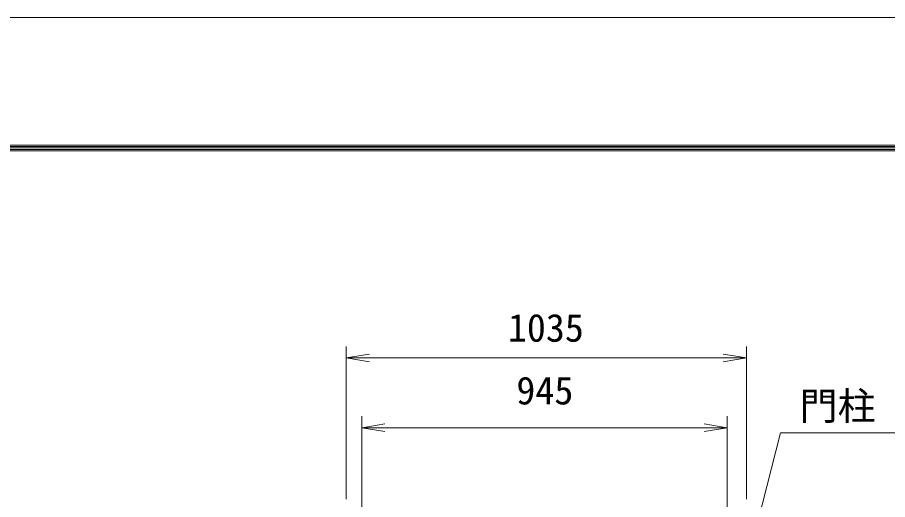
# Model space of a CAD drawing. Units: millimetres, scale not verified. Extents: x -6300 to 6300, y -4455 to 4455.
# Drawn here: x -4284 to -2034, y 3208 to 4455 of the extents above; entities that cross this region are included whole.
import ezdxf
from ezdxf.enums import TextEntityAlignment as Align

# ---------------------------------------------------------------- set-up
doc = ezdxf.new("R2010")
doc.units = ezdxf.units.MM
doc.header["$LTSCALE"] = 30
for name, color, linetype, lineweight in [('0-0_D-STR-TXT', 7, 'Continuous', 9), ('0-1_D-TTL', 7, 'Continuous', 9), ('0-6_D-STR-DIM', 7, 'Continuous', 9), ('0-7_0', 7, 'Continuous', 9)]:
    doc.layers.add(name, color=color, linetype=linetype, lineweight=lineweight)
doc.styles.add('ＭＳ ゴシック', font='')
doc.styles.get('ＭＳ ゴシック').set_extended_font_data('MS Gothic')

# ---------------------------------------------------------------- blocks, each defined once
blk = doc.blocks.new('_Open')
at = {"layer": '0-7_0'}
blk.add_line((-30, 5), (0, 0), dxfattribs=at)
blk.add_lwpolyline([(-30, -5), (0, 0), (-30, 0)], dxfattribs=at)

msp = doc.modelspace()

# ---------------------------------------------------------------- linework, layer by layer
at = {"layer": '0-0_D-STR-TXT'}
msp.add_lwpolyline([(-1496.7, 3380.93), (-2310.77, 3380.93), (-2392.89, 3055.26)], dxfattribs=at)
at = {"layer": '0-1_D-TTL', "color": 2, "lineweight": 18}
msp.add_lwpolyline([(-6300.14, 4455), (6299.86, 4455), (6299.86, -4455), (-6300.14, -4455)], close=True, dxfattribs=at)
at = {"layer": '0-1_D-TTL'}
for points in [[(-5895.14, 4125), (5894.86, 4125), (5894.86, -4125), (-5895.14, -4125)], [(-5891.39, 4121.25), (5891.11, 4121.25), (5891.11, -4121.25), (-5891.39, -4121.25)], [(-5887.64, 4117.5), (5887.36, 4117.5), (5887.36, -4117.5), (-5887.64, -4117.5)], [(-5883.89, 4113.75), (5883.61, 4113.75), (5883.61, -4113.75), (-5883.89, -4113.75)], [(-5880.14, 4110), (5879.86, 4110), (5879.86, -4110), (-5880.14, -4110)]]:
    msp.add_lwpolyline(points, close=True, dxfattribs=at)
at = {"layer": '0-6_D-STR-DIM'}
for p, q in [((-3433.51, 3209.08), (-3433.51, 3604.26)), ((-2398.51, 3209.08), (-2398.51, 3604.26)), ((-3373.51, 3574.26), (-2458.51, 3574.26)), ((-3393.26, 910.84), (-3393.26, 3423.84)), ((-2448.26, 910.84), (-2448.26, 3423.84)), ((-3333.26, 3393.84), (-2508.26, 3393.84))]:
    msp.add_line(p, q, dxfattribs=at)

# ---------------------------------------------------------------- block references
at = {"layer": '0-6_D-STR-DIM', "xscale": 2, "yscale": 2, "rotation": 180}
for p in [(-3433.51, 3574.26), (-3393.26, 3393.84)]:
    msp.add_blockref('_Open', p, dxfattribs=at)
at = {"layer": '0-6_D-STR-DIM', "xscale": 2, "yscale": 2}
for p in [(-2398.51, 3574.26), (-2448.26, 3393.84)]:
    msp.add_blockref('_Open', p, dxfattribs=at)

# ---------------------------------------------------------------- texts
at = {"layer": '0-0_D-STR-TXT', "style": 'ＭＳ ゴシック'}
msp.add_text('門柱 φ60.5x5.5', height=72.14, dxfattribs=at).set_placement((-2261.11, 3392.19), align=Align.BOTTOM_LEFT)
at = {"layer": '0-6_D-STR-DIM', "style": 'ＭＳ ゴシック'}
for s, p in [('1035', (-3015.38, 3594.63)), ('945', (-2993.47, 3432.44))]:
    msp.add_text(s, height=72.14, dxfattribs=at).set_placement(p, align=Align.BOTTOM_LEFT)

doc.saveas('drawing.dxf')
